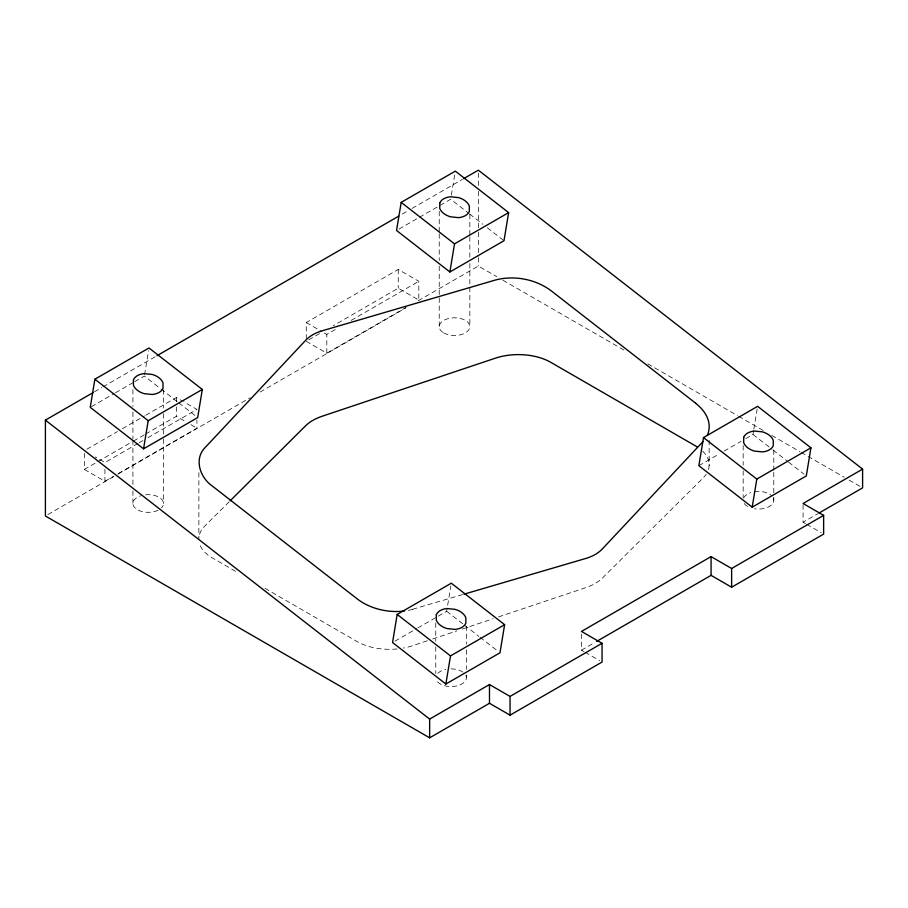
<?xml version="1.0" encoding="UTF-8"?>
<svg xmlns="http://www.w3.org/2000/svg" width="908" height="908" viewBox="0 0 908 908"><rect width="100%" height="100%" fill="white"/><g stroke="black" fill="none" stroke-linecap="round" stroke-linejoin="round"><path stroke-width="0.68" stroke-dasharray="4.54 3.41" d="M306.257 341.306L326.812 353.178L326.823 334.428L337.787 328.094M144.576 374.754L148.549 350.658M451.333 195.231L454.863 173.814M438.258 616.157L446.668 611.3L450.867 585.864M745.774 438.621L752.982 434.455L753.651 430.437M753.867 429.098L757.397 407.681M229.156 501.806L205.026 525.8A45.922 26.514 0 0 0 198.818 539.068M94.455 391.802L101.821 387.557M103.047 386.853L155.79 356.401M402.312 214.072L407.215 211.235M412.119 208.409L462.41 179.375M91.447 406.648L114.294 393.448M115.498 392.755L133.533 382.347M134.736 381.644L144.361 376.094L159.91 388.193M398.964 229.1L418.202 217.988M419.405 217.296L450.674 199.249L468.449 213.074M86.816 449.244L117.484 431.538M122.387 428.712L144.474 415.966M145.7 415.251L176.368 397.545L182.417 401.041M306.257 339.059L306.257 322.556L398.249 269.438L418.815 281.31L418.815 300.06L398.249 288.188L333.236 325.722M84.365 453.342L84.365 469.413L96.634 462.331M97.86 461.616L132.205 441.787M133.431 441.084L144.474 434.705M145.7 434.001L176.368 416.295L186.049 421.88M308.709 339.887L319.741 333.52M138.05 443.41L104.931 462.535L95.249 456.951M139.276 442.707L142.965 440.584M147.868 437.747L196.934 409.417L183.62 401.733M351.192 320.354L418.815 281.31M84.365 469.413L104.931 481.285L113.523 476.325M118.426 473.488L196.934 428.167L196.934 420.132M326.812 353.178L406.046 307.437M47.852 514.575L116.542 474.918M117.768 474.214L250.222 397.738M260.04 392.074L405.989 307.812M418.259 300.73L478.357 266.033L496.767 276.656M394.957 641.161L416.602 628.665M417.805 627.961L437.054 616.861M698.865 465.702L719.306 453.898M724.119 451.117L740.962 441.39M581.483 634.102L581.483 650.173L594.173 642.853M803.069 504.837L803.069 522.236L817.643 513.826M427.362 640.764L412.595 645.724A45.922 26.514 0 0 1 403.424 648.062M432.73 638.971L456.906 630.867M462.274 629.062L493.158 618.711M498.526 616.907L585.796 587.635A45.922 26.514 0 0 0 602.447 578.021L702.962 478.073A45.922 26.514 0 0 0 706.197 474.158M412.595 609.257L462.66 594.57M502.907 280.209L625.669 351.078M647.767 363.836L737.387 415.58M738.613 416.284L763.163 430.46M771.755 435.42L799.993 451.719M801.219 452.434L844.19 477.245M849.094 480.071L861.374 487.165M803.069 522.236L805.487 523.632M806.701 524.336L821.218 532.712M306.257 322.556L321.943 331.613M324.349 333.009L326.823 334.428M190.884 424.672L196.934 428.167M581.483 650.173L583.901 651.569M585.104 652.273L599.62 660.649M235.569 571.325L212.256 557.841A45.922 26.514 0 0 1 199.306 542.961M265.011 588.339L357.037 641.536A45.922 26.514 0 0 0 398.567 648.789M469.561 213.936L482.886 224.31M487.335 227.76L503.997 240.733M752.982 434.455L771.868 449.142M772.98 450.005L787.418 461.241M788.53 462.104L804.079 474.203M161.022 389.055L177.684 402.017M178.797 402.891L196.571 416.715M446.668 611.3L463.33 624.261M464.442 625.124L478.879 636.36M479.991 637.234L497.766 651.059M773.786 449.993L773.786 470.934M773.786 472.33L773.786 496.052M773.786 497.448L773.786 500.24M743.164 445.556L743.164 465.191M743.164 470.798L743.164 497.436M709.148 440.335L709.148 465.668M478.357 172.985L478.357 185.675M478.357 191.316L478.357 230.78M478.357 232.198L478.357 256.158M478.357 257.566L478.357 266.033M469.845 214.367L469.845 235.41M469.845 236.818L469.845 257.872M469.845 263.49L469.845 326.642M466.383 626.077L466.383 644.226M466.383 649.799L466.383 669.344M466.383 674.928L466.383 677.72M439.234 211.303L439.234 232.403M439.234 233.81L439.234 260.539M439.234 266.158L439.234 326.642M435.772 623.036L435.772 641.264M435.772 646.871L435.772 673.509M398.249 269.438L398.249 288.188M198.875 472.614L198.875 537.547M176.368 397.545L176.368 401.563M176.368 406.92L176.368 416.295M163.531 389.804L163.531 408.055M163.531 413.673L163.531 437.531M163.531 438.927L163.531 503.497M132.92 389.555L132.92 406.444M132.92 412.062L132.92 438.791M132.92 440.198L132.92 485.212M132.92 490.831L132.92 503.497M104.931 469.232L104.931 481.285M145.564 494.792A15.311 8.842 0 0 1 160.761 498.424A15.311 8.842 0 0 1 161.488 507.913M158.071 510.262A15.311 8.842 0 0 1 135.689 508.559A15.311 8.842 0 0 1 140.57 495.836M465.861 675.427A15.311 8.842 0 0 1 455.044 686.255A15.311 8.842 0 0 1 436.294 680.001M437.826 673.305A15.311 8.842 0 0 1 445.839 669.412M451.072 668.878A15.311 8.842 0 0 1 464.329 673.305M702.644 451.14A45.922 26.514 0 0 1 708.274 469.981M773.264 497.959A15.311 8.842 0 0 1 754.514 508.775M747.647 506.494A15.311 8.842 0 0 1 743.686 502.533M743.686 497.959A15.311 8.842 0 0 1 750.825 492.59M754.514 491.705A15.311 8.842 0 0 1 771.732 495.825M412.652 609.325A46.478 31.02 9.4 0 1 405.819 610.8M443.717 332.896A15.311 8.842 0 0 0 469.322 328.934A15.311 8.842 0 0 0 450.584 318.106A15.311 8.842 0 0 0 443.717 332.896"/><path stroke-width="1.36" d="M94.875 379.226L90.244 407.34L143.566 448.824L197.683 417.578L202.314 389.464L148.991 347.98L94.875 379.226L148.197 420.71L143.566 448.824M401.188 202.382L396.558 230.484L449.88 271.969L503.997 240.733L508.628 212.62L455.305 171.135L401.188 202.382L454.511 243.866L449.88 271.969M397.182 614.432L392.551 642.546L445.873 684.03L499.99 652.784L504.621 624.681L451.299 583.197L397.182 614.432L450.504 655.916L445.873 684.03M703.496 437.588L698.865 465.702L752.187 507.186L806.304 475.94L810.935 447.826L757.624 406.341L703.496 437.588L756.818 479.072L752.187 507.186M702.962 441.606L602.447 548.841A45.286 30.225 9.3 0 1 585.796 558.454L464.011 594.173M230.155 500.807L305.553 425.841A45.922 26.514 0 0 1 322.204 416.227L495.325 358.195A45.922 26.514 0 0 1 550.85 362.371L695.721 446.021A45.922 26.514 0 0 1 697.446 447.065M596.613 641.434L711.066 575.354L731.632 587.226L823.635 534.108L823.635 515.369L731.632 568.487L711.066 556.615L581.483 631.423L602.049 643.295L602.049 662.045L510.046 715.163L489.48 703.291L429.643 737.829L45.4 515.994L45.4 420.132L93.229 392.517M157.016 355.686L398.635 216.195M463.636 178.66L478.357 170.171L862.6 469.118L862.6 487.868L818.868 513.122M148.197 420.71L202.314 389.464M454.511 243.866L508.628 212.62M450.504 655.916L504.621 624.681M756.818 479.072L810.935 447.826M429.643 737.829L429.643 719.091L489.48 684.541L510.046 696.413L602.049 643.295M862.6 469.118L803.069 503.497L823.635 515.369M695.721 403.243L550.85 290.537C535.107 279.028 514.166 275.09 495.325 280.05L322.204 330.796A45.275 30.225 9.3 0 0 305.553 340.421L205.026 447.655C193.665 459.232 200.203 477.687 212.256 485.996L357.037 598.758A46.478 31.02 9.4 0 0 404.627 610.97M45.4 420.132L429.643 719.091M731.632 568.487L731.632 587.226M711.066 556.615L711.066 575.354M510.046 696.413L510.046 715.163M489.48 684.541L489.48 703.291M695.619 403.311A46.478 31.031 9.3 0 1 707.434 435.046M133.442 379.896L133.442 385.264A15.731 10.51 9.4 0 0 144.27 393.686L152.192 394.481A15.118 10.101 9.4 0 0 163.009 388.227L163.009 382.858A15.731 10.499 9.4 0 0 152.192 374.436L144.27 373.642A15.118 10.09 9.4 0 0 133.442 379.896M439.756 203.04L439.756 208.42A15.731 10.499 9.4 0 0 450.584 216.83L458.506 217.636A15.118 10.09 9.4 0 0 469.322 211.382L469.322 206.014A15.731 10.499 9.4 0 0 458.506 197.592L450.584 196.798A15.118 10.09 9.4 0 0 439.756 203.04M436.294 614.784L436.294 620.164A15.731 10.499 9.4 0 0 447.111 628.586L455.044 629.38A15.118 10.09 9.4 0 0 465.861 623.126L465.861 617.758A15.731 10.499 9.4 0 0 455.033 609.336L447.111 608.542A15.118 10.101 9.4 0 0 436.294 614.784M743.686 437.316L743.686 442.684A15.731 10.499 9.4 0 0 754.514 451.106L762.436 451.9A15.118 10.09 9.4 0 0 773.264 445.658L773.264 440.278A15.731 10.499 9.4 0 0 762.436 431.868L754.514 431.062A15.118 10.09 9.4 0 0 743.686 437.316"/></g></svg>
